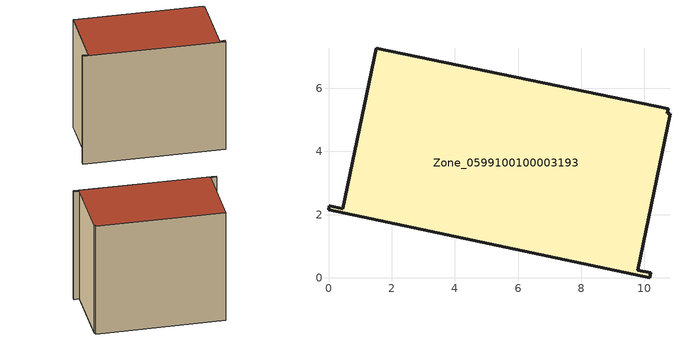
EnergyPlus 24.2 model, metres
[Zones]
Zone_0599100100003193
 floor ground (C_G): 0.03,2.28 0.45,2.19 1.51,7.27 10.76,5.36 10.72,5.21 10.81,5.2 9.78,0.24 10.2,0.16 10.16,0 0,2.15 z0
 wall outside (C_F): 0.45,2.19 0.03,2.28 0,2.15 10.16,0 10.2,0.16 9.78,0.24 10.81,5.2 10.72,5.21 10.76,5.36 1.51,7.27 0.45,2.19 z0:8.77
 roof outside (C_R): 9.78,0.24 10.81,5.2 10.72,5.21 10.76,5.36 1.51,7.27 0.45,2.19 0.03,2.28 0,2.15 10.16,0 10.2,0.16 z8.77
[BUILDING]
Pand.0599100100003193: North Axis=0; Terrain=City; Loads Convergence Tolerance Value=0.04; Temperature Convergence Tolerance Value=0.4; Solar Distribution=FullExterior; Maximum Number of Warmup Days=25; Minimum Number of Warmup Days=1
[Site:Location]
Rotterdam.The.Hague.AP_ZH_NLD Design_Conditions: Latitude=51.96; Longitude=4.45; Time Zone=1; Elevation=-4.5
[SITE:GROUNDTEMPERATURE:BUILDINGSURFACE]
18, 18, 18, 18, 18, 18, 18, 18, 18, 18, 18, 18
[MATERIAL] Thermal Absorptance=0.9; Solar Absorptance=0.7; Visible Absorptance=0.7
Name | Roughness | Thickness | Conductivity | Density | Specific Heat
G.TI.2006-2014 | MediumSmooth | 0.15 | 0.06 | 540 | 1210
F.TI.2006-2014 | Rough | 0.3 | 0.12 | 1920 | 840
R.TI.2006-2014 | MediumRough | 0.2 | 0.08 | 1500 | 1000
[CONSTRUCTION]
C_G: G.TI.2006-2014
C_F: F.TI.2006-2014
C_R: R.TI.2006-2014
[ZONE]
Zone_0599100100003193: Type=1; Multiplier=1; Ceiling Height=Autocalculate; Volume=Autocalculate; Floor Area=autocalculate; Part of Total Floor Area=Yes
[ZONEINFILTRATION:DESIGNFLOWRATE]
Infil_Zone_0599100100003193: Zone or ZoneList or Space or SpaceList=Zone_0599100100003193; Schedule=AlwaysOn; Design Flow Rate Calculation Method=Flow/Area; Flow Rate per Floor Area=0.0015; Constant Term Coefficient=1; Temperature Term Coefficient=0; Velocity Term Coefficient=0; Velocity Squared Term Coefficient=0
[HVACTEMPLATE:ZONE:IDEALLOADSAIRSYSTEM]
Zone_0599100100003193: Maximum Heating Supply Air Temperature=50; Minimum Cooling Supply Air Temperature=13; Maximum Heating Supply Air Humidity Ratio=0.0156; Minimum Cooling Supply Air Humidity Ratio=0.0077; Heating Limit=NoLimit; Cooling Limit=NoLimit; Dehumidification Control Type=ConstantSensibleHeatRatio; Cooling Sensible Heat Ratio=0.7; Dehumidification Setpoint=60; Humidification Control Type=None; Humidification Setpoint=30; Outdoor Air Method=None; Outdoor Air Flow Rate per Person=0.00944; Outdoor Air Flow Rate per Zone Floor Area=0; Outdoor Air Flow Rate per Zone=0; Demand Controlled Ventilation Type=None; Outdoor Air Economizer Type=NoEconomizer; Heat Recovery Type=None; Sensible Heat Recovery Effectiveness=0.7; Latent Heat Recovery Effectiveness=0.65
[ZONECONTROL:THERMOSTAT]
ThermostatControl_Zone_0599100100003193: Zone or ZoneList=Zone_0599100100003193; Control Type Schedule=DualSetpointControlType; Control 1=Thermostat_Zone_0599100100003193; Temperature Difference Between Cutout And Setpoint=0
[THERMOSTATSETPOINT:DUALSETPOINT]
Thermostat_Zone_0599100100003193: Heating Setpoint Temperature Schedule=HeatingSetpoint_Zone_0599100100003193; Cooling Setpoint Temperature Schedule=CoolingSetpoint_Zone_0599100100003193
[SCHEDULE:COMPACT]
HeatingSetpoint_Zone_0599100100003193: Through: 12/31, For: AllDays, Until: 24:00, 21
CoolingSetpoint_Zone_0599100100003193: Through: 12/31, For: AllDays, Until: 24:00, 24
DualSetpointControlType: Through: 12/31, For: AllDays, Until: 24:00, 4
AlwaysOn: Through: 12/31, For: AllDays, Until: 24:00, 1
